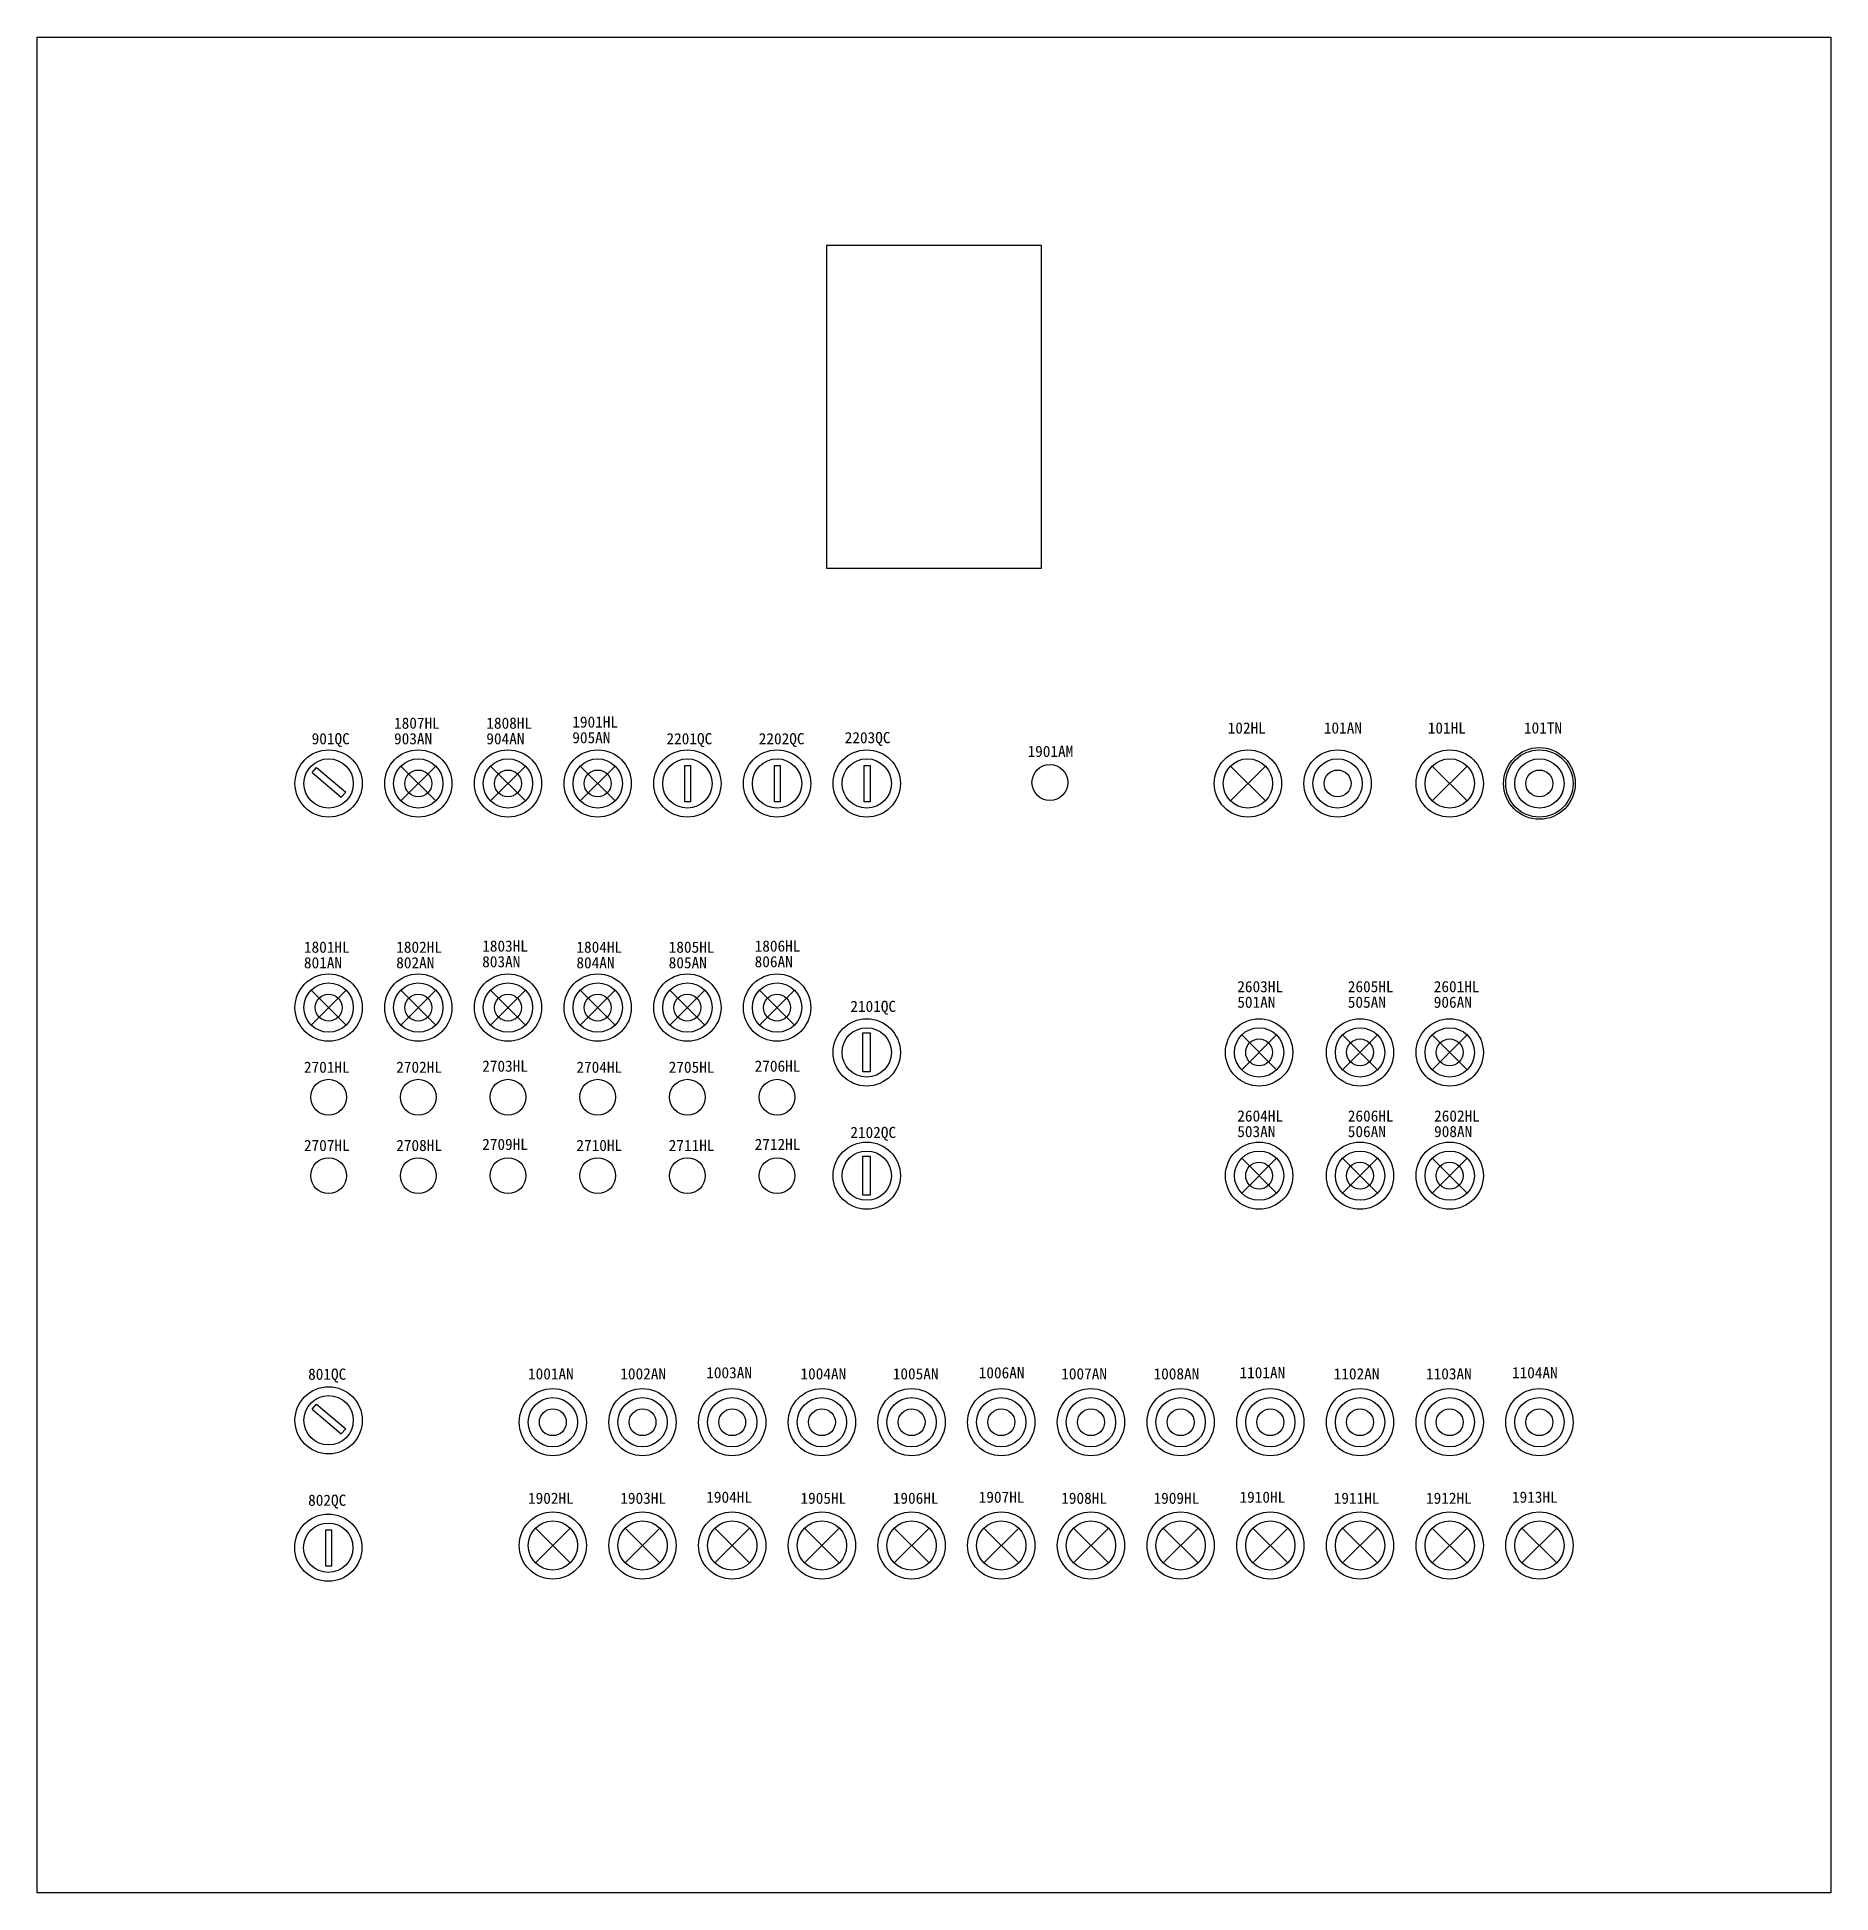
# Model space of a CAD drawing. Extents: x -1423 to -623, y -3703 to -2875.
import ezdxf

# ---------------------------------------------------------------- set-up
doc = ezdxf.new("R2010")
doc.units = 0
doc.header["$MEASUREMENT"] = 0
doc.layers.get('0').update_dxf_attribs({"linetype": 'CONTINUOUS'})

msp = doc.modelspace()

# ---------------------------------------------------------------- linework, layer by layer
for p, q in [((-1422.59, -2874.96), (-622.59, -2874.96)), ((-1422.59, -3702.96), (-1422.59, -2874.96)), ((-622.59, -2874.96), (-622.59, -3702.96)), ((-1070.59, -2967.96), (-1070.59, -3111.96)), ((-974.59, -2967.96), (-1070.59, -2967.96)), ((-974.59, -3039.96), (-974.59, -2967.96)), ((-974.59, -3063.96), (-974.59, -3017.07)), ((-974.59, -3111.96), (-974.59, -3063.96)), ((-1070.59, -3111.96), (-974.59, -3111.96)), ((-1300, -3203.05), (-1297.98, -3200.81)), ((-1300, -3203.05), (-1287, -3214.03)), ((-1297.98, -3200.81), (-1284.98, -3211.79)), ((-1244.82, -3200.18), (-1260.37, -3215.74)), ((-1260.37, -3200.18), (-1244.82, -3215.74)), ((-1204.82, -3200.18), (-1220.37, -3215.74)), ((-1220.37, -3200.18), (-1204.82, -3215.74)), ((-1180.37, -3200.18), (-1164.82, -3215.74)), ((-1164.82, -3200.18), (-1180.37, -3215.74)), ((-874.82, -3200.18), (-890.37, -3215.74)), ((-890.37, -3200.18), (-874.82, -3215.74)), ((-800.37, -3200.18), (-784.82, -3215.74)), ((-784.82, -3200.18), (-800.37, -3215.74)), ((-1287, -3214.03), (-1284.98, -3211.79)), ((-1300.37, -3300.18), (-1284.82, -3315.74)), ((-1284.82, -3300.18), (-1300.37, -3315.74)), ((-1244.82, -3300.18), (-1260.37, -3315.74)), ((-1260.37, -3300.18), (-1244.82, -3315.74)), ((-1204.82, -3300.18), (-1220.37, -3315.74)), ((-1220.37, -3300.18), (-1204.82, -3315.74)), ((-1164.82, -3300.18), (-1180.37, -3315.74)), ((-1180.37, -3300.18), (-1164.82, -3315.74)), ((-1140.37, -3300.18), (-1124.82, -3315.74)), ((-1124.82, -3300.18), (-1140.37, -3315.74)), ((-1100.37, -3300.18), (-1084.82, -3315.74)), ((-1084.82, -3300.18), (-1100.37, -3315.74)), ((-869.82, -3320.18), (-885.37, -3335.74)), ((-885.37, -3320.18), (-869.82, -3335.74)), ((-824.82, -3320.18), (-840.37, -3335.74)), ((-840.37, -3320.18), (-824.82, -3335.74)), ((-784.82, -3320.18), (-800.37, -3335.74)), ((-800.37, -3320.18), (-784.82, -3335.74)), ((-869.82, -3375.18), (-885.37, -3390.74)), ((-885.37, -3375.18), (-869.82, -3390.74)), ((-824.82, -3375.18), (-840.37, -3390.74)), ((-840.37, -3375.18), (-824.82, -3390.74)), ((-784.82, -3375.18), (-800.37, -3390.74)), ((-800.37, -3375.18), (-784.82, -3390.74)), ((-1300, -3487.2), (-1297.98, -3484.96)), ((-1297.98, -3484.96), (-1284.98, -3495.94)), ((-1300, -3487.2), (-1287, -3498.18)), ((-1287, -3498.18), (-1284.98, -3495.94)), ((-1200.37, -3540.18), (-1184.82, -3555.74)), ((-1184.82, -3540.18), (-1200.37, -3555.74)), ((-1144.82, -3540.18), (-1160.37, -3555.74)), ((-1160.37, -3540.18), (-1144.82, -3555.74)), ((-1104.82, -3540.18), (-1120.37, -3555.74)), ((-1120.37, -3540.18), (-1104.82, -3555.74)), ((-1080.37, -3540.18), (-1064.82, -3555.74)), ((-1064.82, -3540.18), (-1080.37, -3555.74)), ((-1040.37, -3540.18), (-1024.82, -3555.74)), ((-1024.82, -3540.18), (-1040.37, -3555.74)), ((-984.82, -3540.18), (-1000.37, -3555.74)), ((-1000.37, -3540.18), (-984.82, -3555.74)), ((-960.37, -3540.18), (-944.82, -3555.74)), ((-944.82, -3540.18), (-960.37, -3555.74)), ((-920.37, -3540.18), (-904.82, -3555.74)), ((-904.82, -3540.18), (-920.37, -3555.74)), ((-864.82, -3540.18), (-880.37, -3555.74)), ((-880.37, -3540.18), (-864.82, -3555.74)), ((-840.37, -3540.18), (-824.82, -3555.74)), ((-824.82, -3540.18), (-840.37, -3555.74)), ((-784.82, -3540.18), (-800.37, -3555.74)), ((-800.37, -3540.18), (-784.82, -3555.74)), ((-760.37, -3540.18), (-744.82, -3555.74)), ((-744.82, -3540.18), (-760.37, -3555.74)), ((-622.59, -3702.96), (-1422.59, -3702.96))]:
    msp.add_line(p, q)
for points in [[(-1133.71, -3199.92), (-1131.13, -3199.92), (-1131.13, -3216.17), (-1133.71, -3216.17)], [(-1093.71, -3199.92), (-1091.13, -3199.92), (-1091.13, -3216.17), (-1093.71, -3216.17)], [(-1053.71, -3199.92), (-1051.13, -3199.92), (-1051.13, -3216.17), (-1053.71, -3216.17)], [(-1054.39, -3319.27), (-1051.06, -3319.27), (-1051.06, -3336.66), (-1054.39, -3336.66)], [(-1054.39, -3374.27), (-1051.06, -3374.27), (-1051.06, -3391.66), (-1054.39, -3391.66)], [(-1293.85, -3540.91), (-1291.27, -3540.91), (-1291.27, -3557.16), (-1293.85, -3557.16)]]:
    msp.add_lwpolyline(points, close=True)
for centre, radius in [((-1292.59, -3207.96), 15), ((-1252.59, -3207.96), 15), ((-1212.59, -3207.96), 15), ((-1172.59, -3207.96), 15), ((-1132.59, -3207.96), 15), ((-1092.59, -3207.96), 15), ((-1052.59, -3207.96), 15), ((-882.59, -3207.96), 15), ((-842.59, -3207.96), 15), ((-792.59, -3207.96), 15), ((-752.59, -3207.96), 16), ((-752.59, -3207.96), 15), ((-1292.59, -3207.96), 11), ((-1252.59, -3207.96), 11), ((-1252.59, -3207.96), 6), ((-1212.59, -3207.96), 11), ((-1212.59, -3207.96), 6), ((-1172.59, -3207.96), 11), ((-1172.59, -3207.96), 6), ((-1132.59, -3207.96), 11), ((-1092.59, -3207.96), 11), ((-1052.59, -3207.96), 11), ((-970.89, -3207.53), 8), ((-882.59, -3207.96), 11), ((-842.59, -3207.96), 11), ((-842.59, -3207.96), 6), ((-792.59, -3207.96), 11), ((-752.59, -3207.96), 11), ((-752.59, -3207.96), 6), ((-1292.59, -3307.96), 15), ((-1252.59, -3307.96), 15), ((-1212.59, -3307.96), 15), ((-1172.59, -3307.96), 15), ((-1132.59, -3307.96), 15), ((-1092.59, -3307.96), 15), ((-1292.59, -3307.96), 11), ((-1292.59, -3307.96), 6), ((-1252.59, -3307.96), 11), ((-1252.59, -3307.96), 6), ((-1212.59, -3307.96), 11), ((-1212.59, -3307.96), 6), ((-1172.59, -3307.96), 11), ((-1172.59, -3307.96), 6), ((-1132.59, -3307.96), 11), ((-1132.59, -3307.96), 6), ((-1092.59, -3307.96), 11), ((-1092.59, -3307.96), 6), ((-1052.59, -3327.96), 15), ((-1052.59, -3327.96), 11), ((-877.59, -3327.96), 15), ((-877.59, -3327.96), 11), ((-832.59, -3327.96), 15), ((-832.59, -3327.96), 11), ((-792.59, -3327.96), 15), ((-792.59, -3327.96), 11), ((-877.59, -3327.96), 6), ((-832.59, -3327.96), 6), ((-792.59, -3327.96), 6), ((-1292.59, -3347.96), 8), ((-1252.59, -3347.96), 8), ((-1212.59, -3347.96), 8), ((-1172.59, -3347.96), 8), ((-1132.59, -3347.96), 8), ((-1092.59, -3347.96), 8), ((-1052.59, -3382.96), 15), ((-877.59, -3382.96), 15), ((-832.59, -3382.96), 15), ((-792.59, -3382.96), 15), ((-1292.59, -3382.96), 8), ((-1252.59, -3382.96), 8), ((-1212.59, -3382.96), 8), ((-1172.59, -3382.96), 8), ((-1132.59, -3382.96), 8), ((-1092.59, -3382.96), 8), ((-1052.59, -3382.96), 11), ((-877.59, -3382.96), 11), ((-877.59, -3382.96), 6), ((-832.59, -3382.96), 11), ((-832.59, -3382.96), 6), ((-792.59, -3382.96), 11), ((-792.59, -3382.96), 6), ((-1292.59, -3492.11), 15), ((-1292.59, -3492.11), 11), ((-1192.59, -3492.96), 15), ((-1192.59, -3492.96), 11), ((-1152.59, -3492.96), 15), ((-1152.59, -3492.96), 11), ((-1112.59, -3492.96), 15), ((-1112.59, -3492.96), 11), ((-1072.59, -3492.96), 15), ((-1072.59, -3492.96), 11), ((-1032.59, -3492.96), 15), ((-1032.59, -3492.96), 11), ((-992.59, -3492.96), 15), ((-992.59, -3492.96), 11), ((-952.59, -3492.96), 15), ((-952.59, -3492.96), 11), ((-912.59, -3492.96), 15), ((-912.59, -3492.96), 11), ((-872.59, -3492.96), 15), ((-872.59, -3492.96), 11), ((-832.59, -3492.96), 15), ((-832.59, -3492.96), 11), ((-792.59, -3492.96), 15), ((-792.59, -3492.96), 11), ((-752.59, -3492.96), 15), ((-752.59, -3492.96), 11), ((-1192.59, -3492.96), 6), ((-1152.59, -3492.96), 6), ((-1112.59, -3492.96), 6), ((-1072.59, -3492.96), 6), ((-1032.59, -3492.96), 6), ((-992.59, -3492.96), 6), ((-952.59, -3492.96), 6), ((-912.59, -3492.96), 6), ((-872.59, -3492.96), 6), ((-832.59, -3492.96), 6), ((-792.59, -3492.96), 6), ((-752.59, -3492.96), 6), ((-1292.73, -3548.95), 15), ((-1192.59, -3547.96), 15), ((-1152.59, -3547.96), 15), ((-1112.59, -3547.96), 15), ((-1072.59, -3547.96), 15), ((-1032.59, -3547.96), 15), ((-992.59, -3547.96), 15), ((-952.59, -3547.96), 15), ((-912.59, -3547.96), 15), ((-872.59, -3547.96), 15), ((-832.59, -3547.96), 15), ((-792.59, -3547.96), 15), ((-752.59, -3547.96), 15), ((-1292.73, -3548.95), 11), ((-1192.59, -3547.96), 11), ((-1152.59, -3547.96), 11), ((-1112.59, -3547.96), 11), ((-1072.59, -3547.96), 11), ((-1032.59, -3547.96), 11), ((-992.59, -3547.96), 11), ((-952.59, -3547.96), 11), ((-912.59, -3547.96), 11), ((-872.59, -3547.96), 11), ((-832.59, -3547.96), 11), ((-792.59, -3547.96), 11), ((-752.59, -3547.96), 11)]:
    msp.add_circle(centre, radius)

# ---------------------------------------------------------------- texts
at = {"char_height": 5, "width": 44.8141, "attachment_point": 1}
for s, insert in [('\\f宋体|b0|i0|c134|p2;1807HL', (-1263.41, -3178.54)), ('\\f宋体|b0|i0|c134|p2;1808HL', (-1222.25, -3178.54)), ('\\f宋体|b0|i0|c134|p2;1901HL', (-1183.92, -3178.06)), ('\\f宋体|b0|i0|c134|p2;901QC', (-1300.16, -3185.49)), ('\\f宋体|b0|i0|c134|p2;903AN', (-1263.41, -3185.49)), ('\\f宋体|b0|i0|c134|p2;904AN', (-1222.25, -3185.49)), ('\\f宋体|b0|i0|c134|p2;905AN', (-1183.92, -3185.01)), ('\\f宋体|b0|i0|c134|p2;2201QC', (-1141.91, -3185.49)), ('\\f宋体|b0|i0|c134|p2;2202QC', (-1100.75, -3185.49)), ('\\f宋体|b0|i0|c134|p2;2203QC', (-1062.41, -3185.01)), ('\\f宋体|b0|i0|c134|p2;102HL', (-891.61, -3180.69)), ('\\f宋体|b0|i0|c134|p2;101AN', (-848.73, -3180.69)), ('\\f宋体|b0|i0|c134|p2;101\\f宋体|b0|i0|c0|p2;HL', (-802.38, -3180.69)), ('\\f宋体|b0|i0|c134|p2;101TN', (-759.49, -3180.69)), ('\\f宋体|b0|i0|c134|p2;1901AM', (-980.88, -3191.15)), ('\\f宋体|b0|i0|c134|p2;1801HL', (-1303.6, -3278.49)), ('\\f宋体|b0|i0|c134|p2;1802HL', (-1262.44, -3278.49)), ('\\f宋体|b0|i0|c134|p2;1803HL', (-1224.1, -3278.01)), ('\\f宋体|b0|i0|c134|p2;1804HL', (-1182.08, -3278.49)), ('\\f宋体|b0|i0|c134|p2;1805HL', (-1140.92, -3278.49)), ('\\f宋体|b0|i0|c134|p2;1806HL', (-1102.58, -3278.01)), ('\\f宋体|b0|i0|c134|p2;801AN', (-1303.6, -3285.44)), ('\\f宋体|b0|i0|c134|p2;802AN', (-1262.44, -3285.44)), ('\\f宋体|b0|i0|c134|p2;803AN', (-1224.1, -3284.96)), ('\\f宋体|b0|i0|c134|p2;804AN', (-1182.08, -3285.44)), ('\\f宋体|b0|i0|c134|p2;805AN', (-1140.92, -3285.44)), ('\\f宋体|b0|i0|c134|p2;806AN', (-1102.58, -3284.96)), ('\\f宋体|b0|i0|c134|p2;501AN', (-887.33, -3303.05)), ('\\f宋体|b0|i0|c134|p2;2603HL', (-887.33, -3296.1)), ('\\f宋体|b0|i0|c134|p2;505AN', (-838.04, -3303.05)), ('\\f宋体|b0|i0|c134|p2;2605HL', (-838.04, -3296.1)), ('\\f宋体|b0|i0|c134|p2;2601HL', (-799.7, -3296.1)), ('\\f宋体|b0|i0|c134|p2;906AN', (-799.7, -3303.05)), ('\\f宋体|b0|i0|c134|p2;2101QC', (-1059.91, -3304.91)), ('\\f宋体|b0|i0|c134|p2;2701HL', (-1303.6, -3332.05)), ('\\f宋体|b0|i0|c134|p2;2702HL', (-1262.44, -3332.05)), ('\\f宋体|b0|i0|c134|p2;2703HL', (-1224.1, -3331.57)), ('\\f宋体|b0|i0|c134|p2;2704HL', (-1182.08, -3332.05)), ('\\f宋体|b0|i0|c134|p2;2705HL', (-1140.92, -3332.05)), ('\\f宋体|b0|i0|c134|p2;2706HL', (-1102.58, -3331.57)), ('\\f宋体|b0|i0|c134|p2;2102QC', (-1059.91, -3361.15)), ('\\f宋体|b0|i0|c134|p2;503AN', (-887.33, -3360.75)), ('\\f宋体|b0|i0|c134|p2;2604HL', (-887.33, -3353.81)), ('\\f宋体|b0|i0|c134|p2;506AN', (-838.04, -3360.75)), ('\\f宋体|b0|i0|c134|p2;2606HL', (-838.04, -3353.81)), ('\\f宋体|b0|i0|c134|p2;2602HL', (-799.55, -3353.81)), ('\\f宋体|b0|i0|c134|p2;908AN', (-799.55, -3360.75)), ('\\f宋体|b0|i0|c134|p2;2707HL', (-1303.6, -3366.96)), ('\\f宋体|b0|i0|c134|p2;2708HL', (-1262.44, -3366.96)), ('\\f宋体|b0|i0|c134|p2;2709HL', (-1224.1, -3366.48)), ('\\f宋体|b0|i0|c134|p2;2710HL', (-1182.08, -3366.96)), ('\\f宋体|b0|i0|c134|p2;2711HL', (-1140.92, -3366.96)), ('\\f宋体|b0|i0|c134|p2;2712HL', (-1102.58, -3366.48)), ('\\f宋体|b0|i0|c134|p2;801QC', (-1301.73, -3469.02)), ('\\f宋体|b0|i0|c134|p2;1001AN', (-1203.67, -3468.85)), ('\\f宋体|b0|i0|c134|p2;1002AN', (-1162.5, -3468.85)), ('\\f宋体|b0|i0|c134|p2;1003AN', (-1124.17, -3468.37)), ('\\f宋体|b0|i0|c134|p2;1004AN', (-1082.15, -3468.85)), ('\\f宋体|b0|i0|c134|p2;1005AN', (-1040.98, -3468.85)), ('\\f宋体|b0|i0|c134|p2;1006AN', (-1002.65, -3468.37)), ('\\f宋体|b0|i0|c134|p2;1007AN', (-965.85, -3468.85)), ('\\f宋体|b0|i0|c134|p2;1008AN', (-924.68, -3468.85)), ('\\f宋体|b0|i0|c134|p2;1101AN', (-886.35, -3468.37)), ('\\f宋体|b0|i0|c134|p2;1102AN', (-844.33, -3468.85)), ('\\f宋体|b0|i0|c134|p2;1103AN', (-803.16, -3468.85)), ('\\f宋体|b0|i0|c134|p2;1104AN', (-764.83, -3468.37)), ('\\f宋体|b0|i0|c134|p2;802QC', (-1301.73, -3525.26)), ('\\f宋体|b0|i0|c134|p2;1902HL', (-1203.67, -3524.37)), ('\\f宋体|b0|i0|c134|p2;1903HL', (-1162.5, -3524.37)), ('\\f宋体|b0|i0|c134|p2;1904HL', (-1124.17, -3523.89)), ('\\f宋体|b0|i0|c134|p2;1905HL', (-1082.15, -3524.37)), ('\\f宋体|b0|i0|c134|p2;1906HL', (-1040.98, -3524.37)), ('\\f宋体|b0|i0|c134|p2;1907HL', (-1002.65, -3523.89)), ('\\f宋体|b0|i0|c134|p2;1908HL', (-965.85, -3524.37)), ('\\f宋体|b0|i0|c134|p2;1909HL', (-924.68, -3524.37)), ('\\f宋体|b0|i0|c134|p2;1910HL', (-886.35, -3523.89)), ('\\f宋体|b0|i0|c134|p2;1911HL', (-844.33, -3524.37)), ('\\f宋体|b0|i0|c134|p2;1912HL', (-803.16, -3524.37)), ('\\f宋体|b0|i0|c134|p2;1913HL', (-764.83, -3523.89))]:
    msp.add_mtext(s, dxfattribs=dict(at, insert=insert))

doc.saveas('drawing.dxf')
